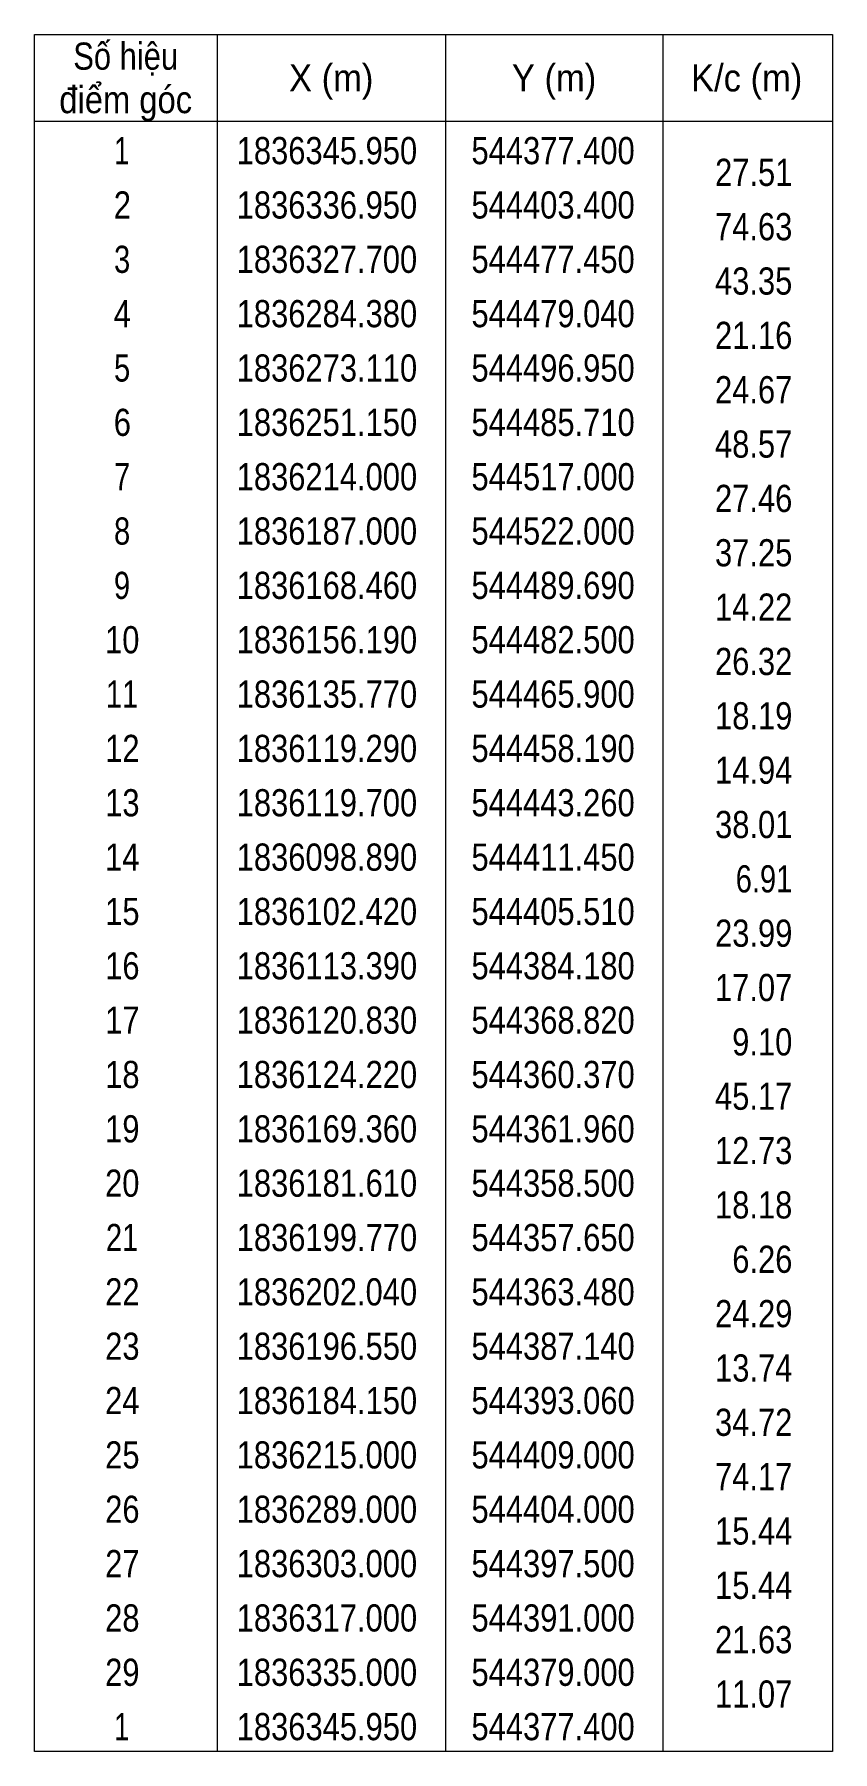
# Model space of a CAD drawing. Header units: centimetres. Extents: x 542092 to 545010, y 1835402 to 1836440.
# Drawn here: x 544899.7 to 545009.8, y 1836058.6 to 1836295.6 of the extents above.
import ezdxf
from ezdxf.enums import TextEntityAlignment as Align

# ---------------------------------------------------------------- set-up
doc = ezdxf.new("R2010")
doc.units = ezdxf.units.CM
doc.header["$LTSCALE"] = 1.5
doc.layers.add('63', color=7, linetype='Continuous', lineweight=13)

msp = doc.modelspace()

# ---------------------------------------------------------------- linework, layer by layer
at = {"layer": '63'}
for p, q in [((544924.92, 1836295.62), (544924.92, 1836058.62)), ((544956.42, 1836295.62), (544956.42, 1836058.62)), ((544986.42, 1836295.62), (544986.42, 1836058.62)), ((544899.72, 1836283.62), (545009.82, 1836283.62))]:
    msp.add_line(p, q, dxfattribs=at)
msp.add_lwpolyline([(544899.72, 1836295.62), (545009.82, 1836295.62), (545009.82, 1836058.62), (544899.72, 1836058.62)], close=True, dxfattribs=at)

# ---------------------------------------------------------------- texts
for s, width, p in [('Số hiệu', 0.85, (544912.315, 1836290.74)), ('X (m)', 0.95, (544940.66, 1836287.74)), ('Y (m)', 0.95, (544971.4, 1836287.74)), ('K/c (m)', 0.95, (544997.965, 1836287.74)), ('điểm góc', 0.9, (544912.315, 1836284.74)), (' 1', 0.75, (544911.25, 1836277.7)), ('1836345.950', 0.85, (544940.07, 1836277.7)), ('544377.400', 0.85, (544971.265, 1836277.7)), (' 2', 0.85, (544911.265, 1836270.2)), ('1836336.950', 0.85, (544940.07, 1836270.2)), ('544403.400', 0.85, (544971.265, 1836270.2)), (' 3', 0.8, (544911.265, 1836262.7)), ('1836327.700', 0.85, (544940.07, 1836262.7)), ('544477.450', 0.85, (544971.265, 1836262.7)), (' 4', 0.85, (544911.26, 1836255.2)), ('1836284.380', 0.85, (544940.07, 1836255.2)), ('544479.040', 0.85, (544971.265, 1836255.2)), (' 5', 0.8, (544911.265, 1836247.7)), ('1836273.110', 0.85, (544940.07, 1836247.7)), ('544496.950', 0.85, (544971.265, 1836247.7)), (' 6', 0.85, (544911.265, 1836240.2)), ('1836251.150', 0.85, (544940.07, 1836240.2)), ('544485.710', 0.85, (544971.265, 1836240.2)), (' 7', 0.8, (544911.265, 1836232.7)), ('1836214.000', 0.85, (544940.07, 1836232.7)), ('544517.000', 0.85, (544971.265, 1836232.7)), (' 8', 0.8, (544911.265, 1836225.2)), ('1836187.000', 0.85, (544940.07, 1836225.2)), ('544522.000', 0.85, (544971.265, 1836225.2)), (' 9', 0.8, (544911.25, 1836217.7)), ('1836168.460', 0.85, (544940.07, 1836217.7)), ('544489.690', 0.85, (544971.265, 1836217.7)), (' 10', 0.85, (544911.25, 1836210.2)), ('1836156.190', 0.85, (544940.07, 1836210.2)), ('544482.500', 0.85, (544971.265, 1836210.2)), (' 11', 0.8, (544911.26, 1836202.7)), ('1836135.770', 0.85, (544940.07, 1836202.7)), ('544465.900', 0.85, (544971.265, 1836202.7)), (' 12', 0.85, (544911.265, 1836195.2)), ('1836119.290', 0.85, (544940.07, 1836195.2)), ('544458.190', 0.85, (544971.265, 1836195.2)), (' 13', 0.85, (544911.265, 1836187.7)), ('1836119.700', 0.85, (544940.07, 1836187.7)), ('544443.260', 0.85, (544971.265, 1836187.7)), (' 14', 0.85, (544911.25, 1836180.2)), ('1836098.890', 0.85, (544940.07, 1836180.2)), ('544411.450', 0.85, (544971.265, 1836180.2)), ('1836102.420', 0.85, (544940.07, 1836172.7)), ('544405.510', 0.85, (544971.265, 1836172.7)), (' 15', 0.85, (544911.265, 1836172.7)), (' 16', 0.85, (544911.265, 1836165.2)), ('1836113.390', 0.85, (544940.07, 1836165.2)), ('544384.180', 0.85, (544971.265, 1836165.2)), (' 17', 0.85, (544911.265, 1836157.7)), ('1836120.830', 0.85, (544940.07, 1836157.7)), ('544368.820', 0.85, (544971.265, 1836157.7)), (' 18', 0.85, (544911.265, 1836150.2)), ('1836124.220', 0.85, (544940.07, 1836150.2)), ('544360.370', 0.85, (544971.265, 1836150.2)), (' 19', 0.85, (544911.26, 1836142.7)), ('1836169.360', 0.85, (544940.07, 1836142.7)), ('544361.960', 0.85, (544971.265, 1836142.7)), (' 20', 0.85, (544911.25, 1836135.2)), ('1836181.610', 0.85, (544940.07, 1836135.2)), ('544358.500', 0.85, (544971.265, 1836135.2)), (' 21', 0.8, (544911.26, 1836127.7)), ('1836199.770', 0.85, (544940.07, 1836127.7)), ('544357.650', 0.85, (544971.265, 1836127.7)), (' 22', 0.85, (544911.265, 1836120.2)), ('1836202.040', 0.85, (544940.07, 1836120.2)), ('544363.480', 0.85, (544971.265, 1836120.2)), (' 23', 0.85, (544911.265, 1836112.7)), ('1836196.550', 0.85, (544940.07, 1836112.7)), ('544387.140', 0.85, (544971.265, 1836112.7)), (' 24', 0.85, (544911.25, 1836105.2)), ('1836184.150', 0.85, (544940.07, 1836105.2)), ('544393.060', 0.85, (544971.265, 1836105.2)), (' 25', 0.85, (544911.265, 1836097.7)), ('1836215.000', 0.85, (544940.07, 1836097.7)), ('544409.000', 0.85, (544971.265, 1836097.7)), (' 26', 0.85, (544911.265, 1836090.2)), ('1836289.000', 0.85, (544940.07, 1836090.2)), ('544404.000', 0.85, (544971.265, 1836090.2)), (' 27', 0.85, (544911.265, 1836082.7)), ('1836303.000', 0.85, (544940.07, 1836082.7)), ('544397.500', 0.85, (544971.265, 1836082.7)), (' 28', 0.85, (544911.265, 1836075.2)), ('1836317.000', 0.85, (544940.07, 1836075.2)), ('544391.000', 0.85, (544971.265, 1836075.2)), (' 29', 0.85, (544911.26, 1836067.7)), ('1836335.000', 0.85, (544940.07, 1836067.7)), ('544379.000', 0.85, (544971.265, 1836067.7)), (' 1', 0.75, (544911.25, 1836060.2)), ('1836345.950', 0.85, (544940.07, 1836060.2)), ('544377.400', 0.85, (544971.265, 1836060.2))]:
    msp.add_text(s, height=3.75, dxfattribs=dict(at, width=width)).set_placement(p, align=Align.CENTER)
for s, width, p in [('27.51', 0.85, (545004.27, 1836274.7)), ('74.63', 0.85, (545004.26, 1836267.2)), ('43.35', 0.85, (545004.26, 1836259.7)), ('21.16', 0.85, (545004.26, 1836252.2)), ('24.67', 0.85, (545004.26, 1836244.7)), ('48.57', 0.85, (545004.26, 1836237.2)), ('27.46', 0.85, (545004.26, 1836229.7)), ('37.25', 0.85, (545004.26, 1836222.2)), ('14.22', 0.85, (545004.26, 1836214.7)), ('26.32', 0.85, (545004.26, 1836207.2)), ('18.19', 0.85, (545004.27, 1836199.7)), ('14.94', 0.85, (545004.27, 1836192.2)), ('38.01', 0.85, (545004.27, 1836184.7)), ('6.91', 0.8, (545004.26, 1836177.2)), ('23.99', 0.85, (545004.27, 1836169.7)), ('17.07', 0.85, (545004.26, 1836162.2)), ('9.10', 0.85, (545004.26, 1836154.7)), ('45.17', 0.85, (545004.26, 1836147.2)), ('12.73', 0.85, (545004.26, 1836139.7)), ('18.18', 0.85, (545004.26, 1836132.2)), ('6.26', 0.85, (545004.27, 1836124.7)), ('24.29', 0.85, (545004.27, 1836117.2)), ('13.74', 0.85, (545004.27, 1836109.7)), ('34.72', 0.85, (545004.26, 1836102.2)), ('74.17', 0.85, (545004.26, 1836094.7)), ('15.44', 0.85, (545004.27, 1836087.2)), ('15.44', 0.85, (545004.27, 1836079.7)), ('21.63', 0.85, (545004.26, 1836072.2)), ('11.07', 0.85, (545004.26, 1836064.7))]:
    msp.add_text(s, height=3.75, dxfattribs=dict(at, width=width)).set_placement(p, align=Align.RIGHT)

doc.saveas('drawing.dxf')
